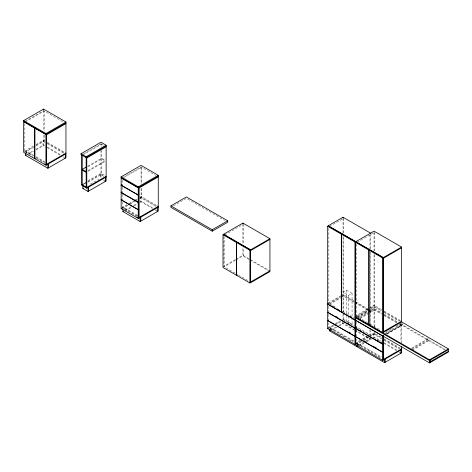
<?xml version="1.0" encoding="UTF-8"?>
<svg xmlns="http://www.w3.org/2000/svg" width="472" height="472" viewBox="0 0 472 472"><rect width="100%" height="100%" fill="white"/><g stroke="black" fill="none" stroke-linecap="round" stroke-linejoin="round"><path stroke-width="0.35" stroke-dasharray="2.36 1.77" d="M24.845 121.481L43.571 110.666L63.466 122.154M25.464 121.841L44.191 111.026L44.191 131.175M24.219 151.341L33.583 145.936M36.078 144.497L43.571 140.172L44.816 140.886M24.839 123.64L24.839 151.701L33.583 146.65M36.078 145.211L44.191 140.526L44.191 134.774M33.571 147.376L26.697 151.341L26.697 152.668M36.073 145.931L43.571 141.6M26.703 154.598L33.577 150.633M36.078 149.187L43.571 144.863L44.816 145.582M29.199 153.878L33.571 151.353M36.073 149.907L43.571 145.577L43.571 133.694M83.491 153.901L100.973 143.807L103.84 145.464M82.24 155.335L101.592 144.166L101.592 147.046M87.857 166.132L101.592 158.203L104.955 160.144M87.857 166.846L101.592 158.917L104.955 160.858M88.04 170.557L104.89 160.828M88.04 171.277L104.89 161.542M87.863 180.876L100.973 173.312L104.99 175.631M87.851 181.596L101.592 173.667L101.592 150.639M87.851 182.316L100.973 174.74M90.353 184.133L99.102 179.083M122.325 177.761L141.051 166.946L155.719 175.413M124.195 177.395L141.671 167.306L141.671 183.136M121.699 207.621L126.691 204.742M129.192 203.296L133.558 200.777M134.184 200.411L137.305 198.612M139.8 197.172L141.051 196.452L156.993 205.65M121.699 208.335L137.305 199.326M139.8 197.886L141.671 196.806L141.671 187.455M127.93 205.456L124.177 207.621L124.177 208.948M130.425 204.016L134.803 201.491M135.429 201.131L137.299 200.045M139.8 198.6L141.051 197.88M125.434 210.158L131.057 206.913M133.558 205.468L137.305 203.302M155.736 206.358L140.432 197.526L140.432 201.497L141.051 201.143L153.164 208.134M124.803 211.238L131.676 207.267M134.178 205.827L137.299 204.022M139.8 202.577L141.051 201.857L141.051 188.535M173.383 205.892L186.399 198.376L224.542 220.4M224.796 234.973L242.278 224.884M235.416 259.576L223.551 266.426L235.498 273.323M236.035 259.216L242.903 255.252L250.449 259.612M235.416 260.296L224.17 266.786L224.17 236.797M236.035 259.936L243.522 255.612L243.522 247.564M329.468 226.507L343.657 218.318L343.657 233.764M357.027 242.407L374.013 232.596M352.059 293.301L346.477 290.085L343.038 292.074L348.613 295.289L352.059 293.301L352.059 316.871M328.229 303.006L340.566 295.879M341.185 295.525L343.038 294.457L355.558 301.685M328.229 303.72L340.572 296.593M341.185 296.239L343.657 294.817L343.657 236.702M329.462 303.726L340.566 297.313M341.185 296.959L343.038 295.885L354.307 302.393M329.468 304.44L340.572 298.027M341.185 297.673L343.657 296.245L343.657 312.21M328.229 327.656L332.548 325.161M335.014 323.739L339.952 320.889M333.167 325.521L328.848 328.016L328.848 322.937M336.247 323.739L340.572 321.249M334.406 325.521L330.707 327.656L330.707 330.199M335.02 325.167L341.185 321.609M330.087 330.477L336.253 326.919M338.719 325.497L343.038 323.001L354.307 329.509M331.94 330.123L336.872 327.279M339.338 325.857L343.038 323.721L343.038 321.172M355.776 316.523L374.644 305.626L374.644 254.249M357.027 316.517L374.025 306.7L381.653 311.107M357.646 316.877L369.606 309.968M370.237 309.602L374.644 307.06L374.644 308.729L357.646 318.547M357.623 317.125L368.113 311.072M357.027 318.187L374.025 308.369L381.653 312.777M359.552 318.157L374.025 309.803L381.535 314.14M360.171 318.517L368.349 313.797M368.98 313.432L374.644 310.163L374.644 326.848M360.089 340.353L356.389 342.489L381.423 356.938M362.561 338.925L366.88 336.436M355.776 343.557L367.729 336.654M368.361 336.294L374.025 333.026L381.535 337.362M355.776 344.277L369.959 336.088M370.868 335.562L374.644 333.379L374.644 331.928M361.41 341.74L358.254 343.557L358.254 344.831M363.93 340.282L368.98 337.368M369.611 337.002L374.025 334.453M358.248 345.315L363.18 342.466M365.647 341.044L369.34 338.908M358.868 345.669L365.204 342.011M365.647 341.757L372.142 338.005M381.541 338.796L373.405 334.099L373.405 337.279L374.025 336.919L381.535 341.256M358.885 346.377L363.93 343.463M367.086 341.639L371.499 339.091M386.173 331.893L391.843 328.618M396.25 326.075L401.288 323.167M384.904 333.338L402.533 323.161L402.533 324.83L385.536 334.648M384.916 334.288L401.914 324.476L401.914 323.361M386.468 333.71L401.572 324.99L401.572 343.12M387.099 334.064L401.572 325.709L399.695 324.624M411.737 348.106L428.11 338.654M411.731 348.826L428.729 339.014M411.737 349.776L428.741 339.964L428.741 338.849M412.357 350.136L429.361 340.318L429.361 339.203M381.535 309.608L374.025 305.272L355.776 315.809L367.67 322.677M384.043 311.054L400.321 320.453M374.025 305.986L381.653 310.393M384.043 311.768L400.085 321.037M384.196 312.576L398.816 321.013M384.196 314.246L398.179 322.317M400.722 323.786L445.22 349.475M374.025 309.089L381.653 313.491M384.043 314.871L397.188 322.459M399.454 323.768L444.589 349.829M384.043 315.585L396.563 322.818M356.183 302.045L369.328 309.638M370.579 310.358L369.959 310.004L369.959 251.895M343.038 295.171L354.307 301.679M354.932 302.039L368.077 309.632M368.703 309.992L370.579 311.077M354.932 302.753L368.077 310.346M368.703 310.706L370.579 311.791M370.172 324.122L380.815 330.264M330.105 304.092L332.612 305.537M333.238 305.897L337.622 308.428M342.631 311.319L353.9 317.821M47.3 142.326L65.95 153.093M251.075 259.972L269.931 270.857M43.571 140.886L44.816 141.606M47.3 143.04L65.331 153.447M100.973 174.026L104.412 176.015M141.051 197.166L156.356 205.998M249.192 259.6L242.903 255.971L242.903 247.21M249.818 259.96L268.674 270.851M44.816 142.32L42.952 141.246L42.952 145.223L44.816 146.296M47.306 143.754L64.092 153.447M103.793 176.369L100.353 174.38L100.353 178.357M384.043 338.808L401.572 348.926M374.025 333.739L381.535 338.076M384.043 339.521L399.695 348.56M384.049 340.241L399.076 348.914M47.3 147.016L60.976 154.91M155.719 209.609L156.993 210.347M47.306 147.73L60.357 155.27M62.847 156.704L64.092 157.424M103.22 180.015L105.516 181.342M140.432 201.497L152.544 208.494M155.099 209.969L156.374 210.701M384.043 342.702L397.188 350.295M343.038 319.107L354.307 325.615M354.932 325.975L370.579 335.014M373.405 337.279L377.789 339.81M378.414 340.17L380.916 341.616M384.049 343.421L396.568 350.649M399.076 352.094L400.327 352.82M343.663 320.187L348.041 322.712M350.548 324.158L353.05 325.609M356.183 327.415L360.567 329.946M363.068 331.391L370.579 335.728L370.579 330.66M354.932 329.869L370.579 338.908M354.313 330.229L342.412 323.361L342.412 320.818M354.938 330.589L369.959 339.268L369.959 336.719M33.541 155.294L26.078 150.987L26.078 154.297M36.025 156.728L44.728 161.754M137.588 215.362L123.558 207.267L123.558 208.589M25.458 151.341L33.541 156.008M36.031 157.447L44.734 162.468M137.606 216.087L122.938 207.621L122.938 208.948M353.876 341.032L330.087 327.297L330.087 329.845M24.839 151.701L32.922 156.368M36.657 158.521L44.114 162.828M137.004 216.459L122.336 207.993L122.319 201.503M238.637 275.135L248.697 280.94M329.468 327.656L353.882 341.752M357.015 343.557L381.429 357.658M330.105 328.742L338.247 333.438M338.872 333.798L346.383 338.141M348.891 339.586L353.268 342.111M357.027 344.283L370.172 351.87M370.803 352.236L380.19 357.658M400.952 325.35L400.952 342.041M374.644 232.23L374.644 251.316M374.025 232.607L374.025 250.957M374.025 254.626L374.025 326.494M374.025 333.026L374.025 337.633M370.579 233.864L370.579 249.31M370.579 252.249L370.579 324.854M369.959 234.973L369.959 248.95M369.959 311.431L369.959 324.494M369.959 329.574L369.959 334.654M357.634 343.203L357.634 346.383M357.015 342.843L357.015 346.023M356.395 244.236L356.395 316.163M356.395 322.146L356.395 329.403M356.395 330.129L356.395 335.934M356.395 338.837L356.395 343.917M352.059 317.609L352.059 324.234L346.477 321.019L346.477 316.6M348.613 295.289L348.613 315.178M348.613 315.916L348.613 322.541M346.477 290.085L346.477 313.65M343.657 312.936L343.657 319.467M343.038 217.958L343.038 233.404M343.038 236.348L343.038 311.85M343.038 314.163L343.038 320.057M328.848 228.336L328.848 303.36M328.848 306.245L328.848 313.502M328.848 314.228L328.848 320.034M243.522 224.159L243.522 243.912M242.903 223.805L242.903 244.284M223.622 236.56L223.622 266.373M141.051 166.946L141.051 184.216M122.319 179.915L122.319 186.393M122.319 187.113L122.319 193.591M122.319 194.311L122.319 200.783M100.973 143.093L100.973 146.686M100.973 150.285L100.973 178.056M43.571 110.666L43.571 130.095"/><path stroke-width="0.71" d="M65.95 122.873L45.979 134.402L23.6 121.481L23.6 120.608L43.571 109.079L65.95 122L65.95 157.784L47.843 168.238L25.458 155.317L25.458 153.329M35.341 158.321L34.721 158.68L23.671 152.297L23.671 121.682L34.721 128.065L35.341 127.705M23.6 120.608L45.979 133.529L65.95 122M45.914 134.526L46.533 134.166L46.533 164.781L45.914 165.141L34.857 158.757L34.857 128.142L45.914 134.526L45.914 165.141M46.604 134.762L65.95 123.587M25.458 155.317L26.078 154.963M46.604 164.262L65.95 153.093M44.734 163.902L46.604 164.982L65.95 153.807M106.135 146.792L86.783 157.961L81.001 154.621L81.001 153.748L100.973 142.22L106.135 145.199L106.135 180.982L88.022 191.437L82.86 188.458L82.86 185.809M81.001 153.748L86.164 156.728L106.135 145.199M86.164 157.607L106.135 146.072M86.612 166.852L82.24 169.371L86.164 171.637M86.612 182.316L82.24 184.841L82.24 155.335M82.86 188.458L83.479 188.098M106.135 176.292L86.783 187.467L81.621 184.481M81.621 154.267L81.621 185.195L86.783 188.18L106.135 177.006M157.648 176.528L158.267 176.888L138.915 188.062L121.08 177.761L121.08 176.888L141.051 165.359L158.267 175.295L158.267 211.078L140.155 221.539L122.938 211.598L122.938 209.609M121.151 177.962L138.225 187.821L138.845 187.461L138.845 194.623L138.225 194.977L121.151 185.118L121.151 177.962L121.77 177.602M121.151 185.118L121.77 184.758M121.151 185.278L138.225 195.137L138.845 194.777L138.845 201.933L138.225 202.293L121.151 192.434L121.151 185.278L121.77 184.918M121.151 192.434L121.77 192.075M121.151 192.594L138.225 202.453L138.845 202.093L138.845 209.249L138.225 209.609L121.151 199.75L121.151 192.594L121.77 192.234M121.08 176.888L138.296 186.829L158.267 175.295M158.267 176.174L138.296 187.703L138.296 186.829M121.151 199.75L121.77 199.39M121.151 199.91L138.225 209.769L138.845 209.409L138.845 218.082L138.225 218.436L121.151 208.577L121.151 199.91L121.77 199.55M121.151 208.577L121.77 208.217M122.938 211.598L123.558 211.238M137.004 217.173L138.915 218.276L158.267 207.108M170.905 205.892L186.399 196.948L227.716 220.802L227.716 222.235L212.223 231.18L170.905 207.326L170.905 205.892L212.223 229.746L227.716 220.802M223.551 234.26L242.903 223.091L269.931 238.696L269.931 271.577L250.585 282.746L250.585 249.865L223.551 234.26L223.551 234.973M223.002 234.737L223.622 234.377L236.997 242.101L236.378 242.46L223.002 234.737L223.002 267.459L236.378 275.182L236.997 274.828M236.519 242.543L237.139 242.183L250.514 249.906L250.514 282.628L249.894 282.988L236.519 275.264L236.519 242.543L249.894 250.266L269.931 238.696M250.585 250.579L269.931 239.41M236.519 275.264L237.139 274.905M328.229 226.507L328.229 225.793L343.038 217.244L370.579 233.144M327.68 226.265L328.3 225.911L341.934 233.782L341.315 234.142L327.68 226.265L327.68 304.039L341.315 311.909L341.315 234.142M250.585 282.032L269.931 270.857M328.229 225.793L383.323 257.6L383.323 332.424L401.572 321.892L401.572 247.062L374.025 231.156L355.086 242.095L355.086 319.863L341.451 311.992L341.451 234.218L342.07 233.864L355.705 241.735M355.227 242.171L355.847 241.811L369.482 249.688L368.862 250.042L355.227 242.171L355.156 319.981L429.532 362.921L448.4 352.029L448.4 348.926L401.359 321.768M368.998 250.125L369.617 249.765L383.252 257.635L383.252 332.306L382.633 332.666L368.998 324.795L368.998 250.125L382.633 257.995L401.572 247.062M383.323 258.314L401.572 247.776M327.68 304.039L328.3 303.679L328.229 304.434M355.705 327.698L355.086 328.052L327.68 312.228L327.68 304.275L328.3 303.921M355.705 335.887L355.086 336.241L327.68 320.417L327.68 312.47L328.3 312.11M341.451 311.992L342.07 311.632M355.705 344.076L355.086 344.436L327.68 328.612L327.68 320.659L328.3 320.299M327.68 328.612L328.3 328.252M329.468 328.931L329.468 330.837L330.087 330.477M355.847 316.482L355.227 316.842L368.862 324.712L369.482 324.352M355.086 328.052L355.086 320.099L355.776 319.627M355.227 320.181L382.633 336.005L383.252 335.645L383.252 343.598L382.633 343.958L355.227 328.134L355.227 320.181L355.847 319.821M355.086 336.241L355.086 328.294L355.847 327.774M380.703 342.365L383.252 343.84L383.252 351.787L382.633 352.147L355.227 336.324L355.227 328.37L355.847 328.011M368.998 324.795L369.617 324.435M355.227 336.324L355.847 335.964M327.68 320.659L355.086 336.483L355.705 336.123M355.227 336.56L382.633 352.383L383.252 352.029L383.252 359.983L382.633 360.337L355.227 344.513L355.227 336.56L355.847 336.206M355.227 344.513L355.847 344.159M383.323 331.71L401.572 321.172M355.227 328.37L382.633 344.194L383.252 343.84M383.323 359.463L401.572 348.926M401.572 349.64L383.323 360.177L383.323 335.527M329.468 330.837L384.562 362.643L401.572 352.826L401.572 346.749M448.4 348.926L429.532 359.823L429.532 362.921M448.4 349.64L429.532 360.537L355.156 317.597M430.151 361.847L448.4 351.31M341.451 234.218L355.086 242.095M355.156 316.883L430.151 360.177L430.151 362.567M332.123 306.127L334.034 307.231M337.858 309.437L339.769 310.541M349.97 316.429L351.245 317.166M157.648 206.034L158.267 206.388L138.915 217.562L138.296 217.203M327.68 304.275L355.086 320.099M64.711 157.784L65.331 158.144L65.331 154.167M104.896 180.982L105.516 181.342L105.516 177.366M157.028 211.078L157.648 211.438L157.648 207.462M400.333 352.826L400.952 353.18L400.952 350M82.24 170.091L86.164 172.357M335.946 316.523L337.858 317.632M348.059 323.521L349.333 324.252M360.307 330.589L361.582 331.326M377.517 340.524L378.792 341.262M327.68 312.47L355.086 328.294M348.696 332.076L350.607 333.179M364.13 340.99L365.405 341.722M373.057 346.141L374.331 346.879M375.606 347.61L376.88 348.348M140.155 216.849L140.774 217.203L140.774 221.179L140.155 220.825M385.181 359.103L385.181 362.284M384.562 359.463L384.562 362.643M382.633 257.995L382.633 332.666M382.633 336.005L382.633 343.958M382.633 344.194L382.633 352.147M382.633 352.383L382.633 360.337M368.862 250.042L368.862 324.712M357.015 345.469L357.015 346.743M355.776 241.693L355.776 242.407M355.086 336.483L355.086 344.436M343.038 217.244L343.038 217.958M249.894 250.266L249.894 282.988M242.903 223.091L242.903 223.805M236.378 242.46L236.378 275.182M212.223 229.746L212.223 231.18M140.155 217.562L140.155 221.539M138.915 187.343L138.915 218.276M138.225 187.821L138.225 194.977M138.225 195.137L138.225 202.293M138.225 202.453L138.225 209.609M138.225 209.769L138.225 218.436M88.642 187.107L88.642 191.083M88.022 187.467L88.022 191.437M86.783 157.247L86.783 188.18M86.164 156.728L86.164 187.107M48.463 163.908L48.463 167.885M47.843 164.262L47.843 168.238M46.604 134.048L46.604 164.982M45.979 133.529L45.979 134.402M43.571 109.079L43.571 109.952M34.721 128.065L34.721 158.68"/></g></svg>
